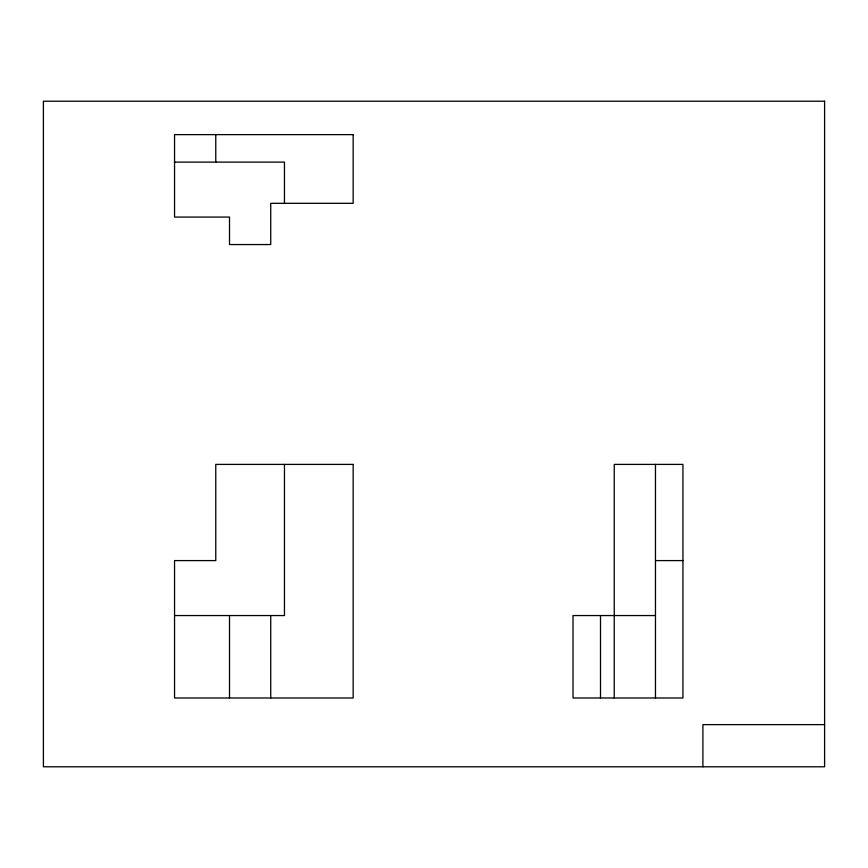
<?xml version="1.0" encoding="UTF-8"?>
<svg xmlns="http://www.w3.org/2000/svg" width="868" height="868" viewBox="0 0 868 868"><rect width="100%" height="100%" fill="white"/><g stroke="black" fill="none" stroke-linecap="round" stroke-linejoin="round"><path stroke-width="1.3" d="M174.544 162.11L284.465 162.11L284.465 203.329M655.47 560.587L682.942 560.587M174.544 615.553L284.465 615.553L284.465 464.402M655.47 615.553L573.021 615.553L573.021 697.991L682.942 697.991L682.942 464.402L614.24 464.402L614.24 697.991M824.6 724.628L702.896 724.628L702.896 766.78M655.47 464.402L655.47 697.991M600.504 615.553L600.504 697.991M270.729 615.553L270.729 697.991M229.51 615.553L229.51 697.991M215.763 134.627L215.763 162.11M824.6 101.22L43.4 101.22L43.4 766.78L824.6 766.78L824.6 101.22M353.167 134.627L174.544 134.627L174.544 217.065L229.51 217.065L229.51 244.548L270.729 244.548L270.729 203.329L353.167 203.329L353.167 134.627M353.167 464.402L215.763 464.402L215.763 560.587L174.544 560.587L174.544 697.991L353.167 697.991L353.167 464.402"/></g></svg>
